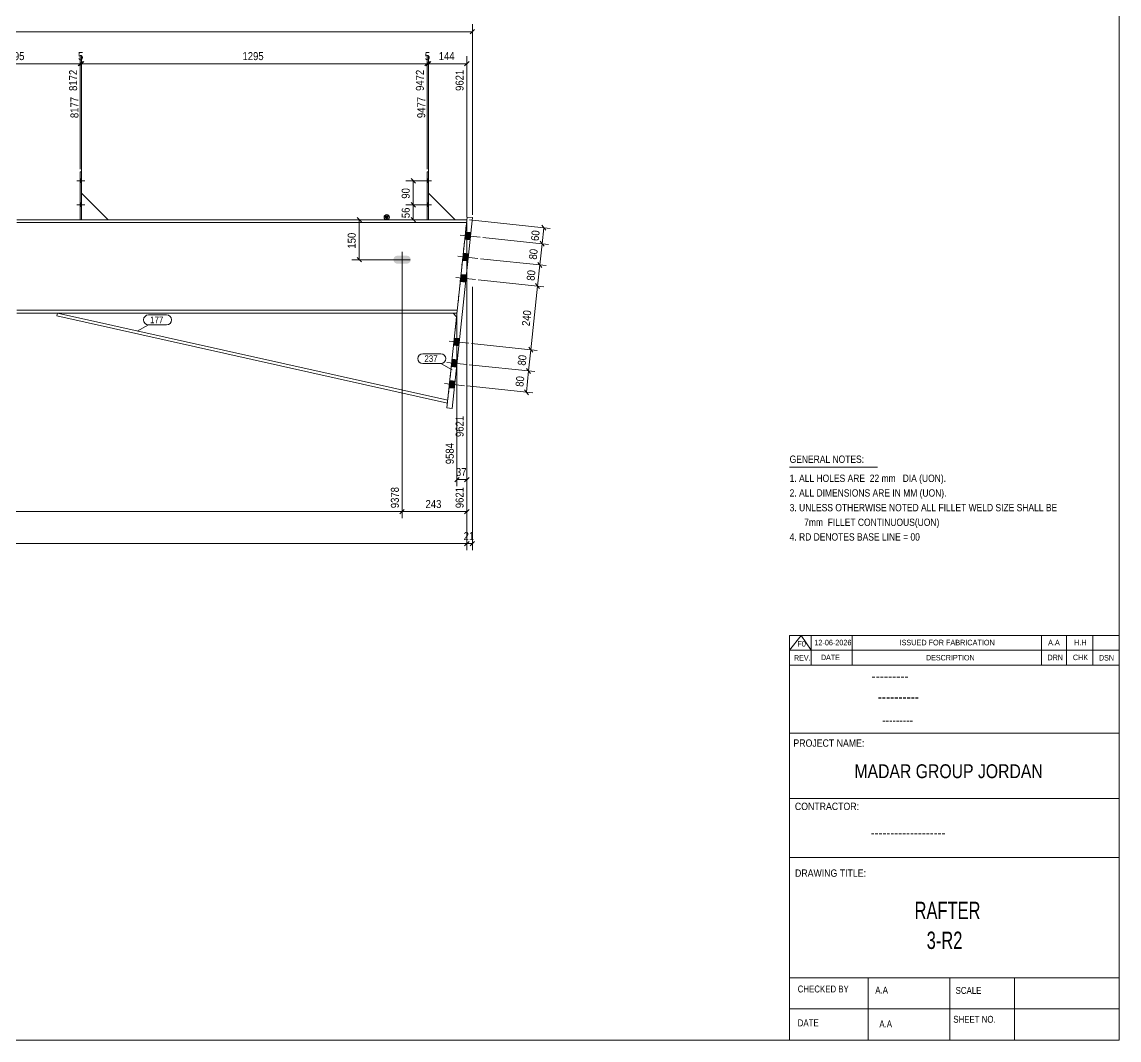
# Model space of a CAD drawing. Header units: millimetres. Extents: x 2 to 825, y 1 to 579.
# Drawn here: x 413.7 to 825, y 5 to 386.8 of the extents above; entities that cross this region are included whole.
import ezdxf

# ---------------------------------------------------------------- set-up
doc = ezdxf.new("R2010")
doc.units = ezdxf.units.MM
doc.linetypes.add('XKITLINE00', pattern=[0])
doc.linetypes.add('XKITLINE01', pattern=[4, 1, -1, 1, -1])
for name, color, linetype, lineweight in [('Bolt', 3, 'Continuous', 0), ('Dimensions', 7, 'Continuous', 0), ('DrawingSheet', 5, 'Continuous', 0), ('OtherObjectType', 7, 'Continuous', 0), ('Part', 2, 'Continuous', 0), ('PartMark', 7, 'Continuous', 0)]:
    doc.layers.add(name, color=color, linetype=linetype, lineweight=lineweight)
doc.styles.add('@ARIAL_UNICODE_MS_BOLD', font='ARIAL.TTF')
doc.styles.add('ARIAL', font='ARIAL.TTF')
doc.styles.add('ARIAL_NARROW', font='ARIALN.TTF')
doc.styles.add('COMIC_SANS_MS_BOLD', font='COMICBD.TTF')
doc.styles.add('SWIS721_EX_BT', font='ARIAL.TTF')
doc.styles.add('SWISSE', font='ARIAL.TTF')

# ---------------------------------------------------------------- blocks, each defined once
blk = doc.blocks.new('*A2')
at = {"layer": 'Bolt'}
blk.add_hatch(color=3, dxfattribs=at).paths.add_polyline_path([(553.06, 297.11), (552.95, 297.68), (553.06, 298.26), (553.38, 298.74), (553.87, 299.07), (554.45, 299.18), (557.95, 299.18), (558.52, 299.07), (559.01, 298.74), (559.33, 298.26), (559.45, 297.68), (559.33, 297.11), (559.01, 296.62), (558.52, 296.3), (557.95, 296.18), (554.45, 296.18), (553.87, 296.3), (553.38, 296.62)], flags=17)
at = {"layer": 'Bolt', "color": 3, "linetype": 'XKITLINE00', "lineweight": 0}
for p, q in [((556.2, 294.68), (556.2, 300.68)), ((559.2, 297.68), (553.2, 297.68))]:
    blk.add_line(p, q, dxfattribs=at)
blk = doc.blocks.new('*A4')
at = {"layer": 'Bolt'}
for points in [[(581.69, 305.16), (579.7, 305.37), (579.99, 308.06), (581.98, 307.85)], [(581.69, 305.16), (579.7, 305.37), (579.99, 308.06), (581.98, 307.85)], [(580.85, 297.21), (578.86, 297.42), (579.15, 300.1), (581.14, 299.89)], [(580.85, 297.21), (578.86, 297.42), (579.15, 300.1), (581.14, 299.89)], [(580.01, 289.25), (578.02, 289.46), (578.31, 292.15), (580.3, 291.94)], [(580.01, 289.25), (578.02, 289.46), (578.31, 292.15), (580.3, 291.94)], [(577.5, 265.38), (575.51, 265.59), (575.79, 268.28), (577.78, 268.07)], [(577.5, 265.38), (575.51, 265.59), (575.79, 268.28), (577.78, 268.07)], [(576.66, 257.43), (574.67, 257.64), (574.95, 260.32), (576.94, 260.11)], [(576.66, 257.43), (574.67, 257.64), (574.95, 260.32), (576.94, 260.11)], [(575.82, 249.47), (573.83, 249.68), (574.11, 252.37), (576.1, 252.16)], [(575.82, 249.47), (573.83, 249.68), (574.11, 252.37), (576.1, 252.16)]]:
    blk.add_hatch(color=3, dxfattribs=at).paths.add_polyline_path(points, flags=17)
at = {"layer": 'Bolt', "color": 3, "linetype": 'XKITLINE00', "lineweight": 0}
for p, q in [((585.46, 306.12), (578, 306.91)), ((585.46, 306.12), (578, 306.91)), ((581.69, 305.16), (579.7, 305.37)), ((581.69, 305.16), (579.7, 305.37)), ((581.98, 307.85), (579.99, 308.06)), ((581.98, 307.85), (579.99, 308.06)), ((584.62, 298.17), (577.17, 298.95)), ((584.62, 298.17), (577.17, 298.95)), ((580.85, 297.21), (578.86, 297.42)), ((580.85, 297.21), (578.86, 297.42)), ((581.14, 299.89), (579.15, 300.1)), ((581.14, 299.89), (579.15, 300.1)), ((580.3, 291.94), (578.31, 292.15)), ((580.3, 291.94), (578.31, 292.15)), ((583.79, 290.21), (576.33, 291)), ((583.79, 290.21), (576.33, 291)), ((580.01, 289.25), (578.02, 289.46)), ((580.01, 289.25), (578.02, 289.46)), ((577.78, 268.07), (575.79, 268.28)), ((577.78, 268.07), (575.79, 268.28)), ((581.27, 266.34), (573.81, 267.13)), ((581.27, 266.34), (573.81, 267.13)), ((577.5, 265.38), (575.51, 265.59)), ((577.5, 265.38), (575.51, 265.59)), ((580.43, 258.39), (572.97, 259.17)), ((580.43, 258.39), (572.97, 259.17)), ((576.94, 260.11), (574.95, 260.32)), ((576.94, 260.11), (574.95, 260.32)), ((576.66, 257.43), (574.67, 257.64)), ((576.66, 257.43), (574.67, 257.64)), ((579.59, 250.43), (572.13, 251.22)), ((579.59, 250.43), (572.13, 251.22)), ((576.1, 252.16), (574.11, 252.37)), ((576.1, 252.16), (574.11, 252.37)), ((575.82, 249.47), (573.83, 249.68)), ((575.82, 249.47), (573.83, 249.68))]:
    blk.add_line(p, q, dxfattribs=at)
blk = doc.blocks.new('*A6')
at = {"layer": 'Bolt'}
for points in [[(435.58, 327.98), (436.08, 327.98), (436.08, 326.58), (435.58, 326.58)], [(435.58, 327.98), (436.08, 327.98), (436.08, 326.58), (435.58, 326.58)], [(435.58, 318.98), (436.08, 318.98), (436.08, 317.58), (435.58, 317.58)], [(435.58, 318.98), (436.08, 318.98), (436.08, 317.58), (435.58, 317.58)]]:
    blk.add_hatch(color=3, dxfattribs=at).paths.add_polyline_path(points, flags=17)
at = {"layer": 'Bolt', "color": 3, "linetype": 'XKITLINE00', "lineweight": 0}
for p, q in [((437.24, 327.28), (434.24, 327.28)), ((437.24, 327.28), (434.24, 327.28)), ((436.08, 327.98), (435.58, 327.98)), ((436.08, 327.98), (435.58, 327.98)), ((436.08, 326.58), (435.58, 326.58)), ((436.08, 326.58), (435.58, 326.58)), ((437.24, 318.28), (434.24, 318.28)), ((437.24, 318.28), (434.24, 318.28)), ((436.08, 318.98), (435.58, 318.98)), ((436.08, 318.98), (435.58, 318.98)), ((436.08, 317.58), (435.58, 317.58)), ((436.08, 317.58), (435.58, 317.58))]:
    blk.add_line(p, q, dxfattribs=at)
blk = doc.blocks.new('*A8')
at = {"layer": 'Bolt'}
for points in [[(565.58, 327.98), (566.08, 327.98), (566.08, 326.58), (565.58, 326.58)], [(565.58, 327.98), (566.08, 327.98), (566.08, 326.58), (565.58, 326.58)], [(565.58, 318.98), (566.08, 318.98), (566.08, 317.58), (565.58, 317.58)], [(565.58, 318.98), (566.08, 318.98), (566.08, 317.58), (565.58, 317.58)]]:
    blk.add_hatch(color=3, dxfattribs=at).paths.add_polyline_path(points, flags=17)
at = {"layer": 'Bolt', "color": 3, "linetype": 'XKITLINE00', "lineweight": 0}
for p, q in [((567.24, 327.28), (564.24, 327.28)), ((567.24, 327.28), (564.24, 327.28)), ((566.08, 327.98), (565.58, 327.98)), ((566.08, 327.98), (565.58, 327.98)), ((566.08, 326.58), (565.58, 326.58)), ((566.08, 326.58), (565.58, 326.58)), ((567.24, 318.28), (564.24, 318.28)), ((567.24, 318.28), (564.24, 318.28)), ((566.08, 318.98), (565.58, 318.98)), ((566.08, 318.98), (565.58, 318.98)), ((566.08, 317.58), (565.58, 317.58)), ((566.08, 317.58), (565.58, 317.58))]:
    blk.add_line(p, q, dxfattribs=at)
blk = doc.blocks.new('*A13')
at = {"layer": 'Part'}
blk.add_hatch(color=2, dxfattribs=at).paths.add_polyline_path([(549.67, 314.08), (551.27, 314.08), (550.47, 312.68)], flags=17)
at = {"layer": 'Part', "color": 2, "linetype": 'XKITLINE00', "lineweight": 0}
for p, q in [((580.47, 312.68), (411.83, 312.68)), ((550.47, 312.68), (549.67, 314.08)), ((549.67, 314.08), (551.27, 314.08)), ((551.27, 314.08), (550.47, 312.68)), ((580.36, 311.58), (411.83, 311.58)), ((576.9, 278.78), (411.83, 278.78)), ((411.83, 277.68), (576.78, 277.68))]:
    blk.add_line(p, q, dxfattribs=at)
at = {"layer": 'Part', "color": 7, "linetype": 'XKITLINE01', "lineweight": 0}
blk.add_line((576.78, 277.68), (580.47, 312.68), dxfattribs=at)
at = {"layer": 'Part', "color": 2, "linetype": 'XKITLINE00', "lineweight": 0}
blk.add_circle((550.47, 313.58), 1, dxfattribs=at)
blk = doc.blocks.new('*A16')
at = {"layer": 'Part', "color": 2, "linetype": 'XKITLINE00', "lineweight": 0}
for p, q in [((580.58, 313.68), (573.03, 242.07)), ((575.02, 241.86), (582.57, 313.47)), ((582.57, 313.47), (580.58, 313.68)), ((573.03, 242.07), (575.02, 241.86))]:
    blk.add_line(p, q, dxfattribs=at)
blk = doc.blocks.new('*A17')
at = {"layer": 'Part', "color": 2, "linetype": 'XKITLINE00', "lineweight": 0}
for p, q in [((426.83, 276.61), (427.07, 277.68)), ((573.22, 243.87), (426.83, 276.61)), ((573.33, 244.97), (427.07, 277.68)), ((575.32, 277.68), (576.63, 276.23))]:
    blk.add_line(p, q, dxfattribs=at)
at = {"layer": 'Part', "color": 7, "linetype": 'XKITLINE01', "lineweight": 0}
for p, q in [((427.07, 277.68), (575.32, 277.68)), ((576.63, 276.23), (573.22, 243.87))]:
    blk.add_line(p, q, dxfattribs=at)
blk = doc.blocks.new('*A20')
at = {"layer": 'Part', "color": 2, "linetype": 'XKITLINE00', "lineweight": 0}
blk.add_line((446.08, 312.68), (436.08, 322.68), dxfattribs=at)
at = {"layer": 'Part', "color": 7, "linetype": 'XKITLINE01', "lineweight": 0}
for p, q in [((436.08, 322.68), (436.08, 312.68)), ((436.08, 312.68), (446.08, 312.68))]:
    blk.add_line(p, q, dxfattribs=at)
blk = doc.blocks.new('*A21')
at = {"layer": 'Part', "color": 2, "linetype": 'XKITLINE00', "lineweight": 0}
for p, q in [((435.58, 330.68), (436.08, 330.68)), ((435.58, 330.68), (435.58, 312.68)), ((436.08, 330.68), (436.08, 312.68))]:
    blk.add_line(p, q, dxfattribs=at)
at = {"layer": 'Part', "color": 7, "linetype": 'XKITLINE01', "lineweight": 0}
blk.add_line((436.08, 312.68), (435.58, 312.68), dxfattribs=at)
blk = doc.blocks.new('*A24')
at = {"layer": 'Part', "color": 2, "linetype": 'XKITLINE00', "lineweight": 0}
blk.add_line((576.08, 312.68), (566.08, 322.68), dxfattribs=at)
at = {"layer": 'Part', "color": 7, "linetype": 'XKITLINE01', "lineweight": 0}
for p, q in [((566.08, 322.68), (566.08, 312.68)), ((566.08, 312.68), (576.08, 312.68))]:
    blk.add_line(p, q, dxfattribs=at)
blk = doc.blocks.new('*A25')
at = {"layer": 'Part', "color": 2, "linetype": 'XKITLINE00', "lineweight": 0}
for p, q in [((566.08, 330.68), (565.58, 330.68)), ((565.58, 330.68), (565.58, 312.68)), ((566.08, 312.68), (566.08, 330.68))]:
    blk.add_line(p, q, dxfattribs=at)
at = {"layer": 'Part', "color": 7, "linetype": 'XKITLINE01', "lineweight": 0}
blk.add_line((565.58, 312.68), (566.08, 312.68), dxfattribs=at)
blk = doc.blocks.new('*A70')
at = {"layer": 'DrawingSheet', "color": 5, "linetype": 'XKITLINE00', "lineweight": 0}
for p, q in [((825, 5), (825, 579)), ((5, 5), (825, 5))]:
    blk.add_line(p, q, dxfattribs=at)
blk = doc.blocks.new('*A72')
at = {"layer": 'OtherObjectType', "color": 7, "linetype": 'XKITLINE00', "lineweight": 0}
blk.add_line((701.5, 219.82), (734.5, 219.82), dxfattribs=at)
at = {"layer": 'OtherObjectType', "color": 7, "style": 'ARIAL_NARROW', "width": 1.008832}
for s, p in [('GENERAL NOTES:', (701.5, 221.47)), ('1. ALL HOLES ARE  22 mm   DIA (UON).', (701.5, 214.32)), ('2. ALL DIMENSIONS ARE IN MM (UON).', (701.5, 208.82)), ('3. UNLESS OTHERWISE NOTED ALL FILLET WELD SIZE SHALL BE', (701.5, 203.32)), ('7mm  FILLET CONTINUOUS(UON)', (706.95, 197.82)), ('4. RD DENOTES BASE LINE = 00', (701.5, 192.32))]:
    blk.add_text(s, height=2.75, dxfattribs=at).set_placement(p)
blk = doc.blocks.new('*A73')
at = {"layer": 'OtherObjectType', "color": 7, "linetype": 'XKITLINE00', "lineweight": 0}
for p, q in [((701.5, 156.76), (825, 156.76)), ((701.5, 151.21), (705.82, 156.76)), ((701.5, 151.21), (701.5, 156.76)), ((705.82, 156.76), (709.53, 151.21)), ((709.53, 151.21), (709.53, 156.76)), ((724.97, 151.21), (724.97, 156.76)), ((795.98, 151.21), (795.98, 156.76)), ((805.24, 151.21), (805.24, 156.76)), ((815.12, 151.21), (815.12, 156.76)), ((825, 151.21), (825, 156.76)), ((701.5, 151.21), (825, 151.21)), ((701.5, 145.65), (701.5, 151.21)), ((705.21, 151.21), (825, 151.21)), ((709.53, 145.65), (709.53, 151.21)), ((724.97, 145.65), (724.97, 151.21)), ((795.98, 145.65), (795.98, 151.21)), ((805.24, 145.65), (805.24, 151.21)), ((815.12, 145.65), (815.12, 151.21)), ((825, 145.65), (825, 151.21))]:
    blk.add_line(p, q, dxfattribs=at)
at = {"layer": 'OtherObjectType', "color": 7, "style": 'ARIAL_NARROW'}
for s, height, width, p in [('F0', 2.058, 1.008832, (704.4, 152.59)), ('12-06-2026', 2.058, 1.008832, (710.76, 153.06)), ('ISSUED FOR FABRICATION', 2.0583, 1.008832, (742.71, 153.06)), ('A.A', 2.058, 1.008832, (798.4, 153.06)), ('H.H', 2.058, 1.008832, (808.13, 153.06)), ('REV.', 2.058, 0.907949, (703.13, 147.31)), ('DATE', 2.058, 0.907949, (713.23, 147.5)), ('DESCRIPTION', 2.0583, 0.907949, (752.61, 147.39)), ('DRN', 2.058, 0.907949, (798.17, 147.47)), ('CHK', 2.058, 0.907949, (807.72, 147.5)), ('DSN', 2.058, 0.907949, (817.47, 147.35))]:
    blk.add_text(s, height=height, dxfattribs=dict(at, width=width)).set_placement(p)
blk = doc.blocks.new('*A75')
at = {"layer": 'OtherObjectType', "color": 2, "linetype": 'XKITLINE00', "lineweight": 0}
for p, q in [((701.5, 145.65), (825, 145.65)), ((701.5, 5), (701.5, 145.64)), ((824.98, 145.64), (825, 5)), ((825, 120.14), (701.5, 120.14)), ((701.5, 95.63), (825, 95.63)), ((825, 73.49), (701.5, 73.49)), ((825, 28.4), (701.5, 28.4)), ((730.94, 28.4), (730.94, 5)), ((761.62, 5), (761.62, 28.4)), ((785.75, 5), (785.75, 28.4)), ((825, 16.7), (701.5, 16.7)), ((825, 5), (701.5, 5))]:
    blk.add_line(p, q, dxfattribs=at)
at = {"layer": 'OtherObjectType', "color": 4, "style": '@ARIAL_UNICODE_MS_BOLD', "width": 0.85}
blk.add_text('---------', height=3.9, dxfattribs=at).set_placement((732.23, 139.59))
at = {"layer": 'OtherObjectType', "color": 7, "style": 'ARIAL', "width": 0.85}
for s, height, p in [('----------', 3.9, (734.56, 131.77)), ('---------', 3.25, (736.21, 123.31))]:
    blk.add_text(s, height=height, dxfattribs=at).set_placement(p)
at = {"layer": 'OtherObjectType', "color": 3, "width": 0.85}
for s, style, p in [('PROJECT NAME:', 'SWIS721_EX_BT', (702.92, 115.01)), ('CONTRACTOR:', 'SWISSE', (703.47, 91.27)), ('DRAWING TITLE:', 'SWIS721_EX_BT', (703.53, 66.24))]:
    blk.add_text(s, height=2.7618, dxfattribs=dict(at, style=style)).set_placement(p)
at = {"layer": 'OtherObjectType', "color": 7, "width": 0.85}
for s, height, p in [('MADAR GROUP JORDAN', 5.2, (725.79, 103.23)), ('CHECKED BY', 2.592, (704.53, 22.86)), ('A.A', 2.592, (733.61, 22.45)), ('SCALE', 2.592, (763.74, 22.33)), ('DATE', 2.592, (704.54, 10.16)), ('A.A', 2.592, (735.14, 9.76)), ('SHEET NO.', 2.592, (762.87, 11.49))]:
    blk.add_text(s, height=height, dxfattribs=at).set_placement(p)
at = {"layer": 'OtherObjectType', "color": 1}
for s, height, style, width, p in [('-------------------', 3.9, 'COMIC_SANS_MS_BOLD', 0.85, (731.87, 80.86)), ('RAFTER', 6.5, 'ARIAL', 0.68, (748.34, 50.37)), ('3-R2', 6.5, 'ARIAL', 0.68, (752.88, 39.17))]:
    blk.add_text(s, height=height, dxfattribs=dict(at, style=style, width=width)).set_placement(p)
blk = doc.blocks.new('*A78')
at = {"layer": 'Dimensions', "color": 7, "linetype": 'XKITLINE00', "lineweight": 0}
for p, q in [((46.97, 383.18), (582.57, 383.18)), ((583.42, 384.03), (581.72, 382.33)), ((582.57, 314.47), (582.57, 386.03))]:
    blk.add_line(p, q, dxfattribs=at)
at = {"layer": 'Dimensions', "color": 3}
blk.add_point((582.57, 383.18), dxfattribs=at)
blk = doc.blocks.new('*A81')
at = {"layer": 'Dimensions', "color": 7, "linetype": 'XKITLINE00', "lineweight": 0}
for p, q in [((579.47, 312.68), (537.32, 312.68)), ((539.32, 313.53), (541.02, 311.83)), ((540.17, 297.68), (540.17, 312.68)), ((555.2, 297.68), (537.32, 297.68)), ((539.32, 298.53), (541.02, 296.83))]:
    blk.add_line(p, q, dxfattribs=at)
at = {"layer": 'Dimensions', "color": 3}
for p in [(540.17, 312.68), (540.17, 297.68)]:
    blk.add_point(p, dxfattribs=at)
at = {"layer": 'Dimensions', "color": 3, "style": 'ARIAL', "width": 0.85}
blk.add_text('150', height=3, rotation=90.0002, dxfattribs=at).set_placement((538.82, 301.84))
blk = doc.blocks.new('*A83')
at = {"layer": 'Dimensions', "color": 7, "linetype": 'XKITLINE00', "lineweight": 0}
for p, q in [((580.47, 311.68), (580.47, 212.78)), ((576.78, 276.68), (576.78, 212.78)), ((577.63, 216.03), (575.93, 214.33)), ((576.78, 215.18), (580.47, 215.18)), ((581.32, 216.03), (579.63, 214.33))]:
    blk.add_line(p, q, dxfattribs=at)
at = {"layer": 'Dimensions', "color": 3}
for p in [(576.78, 215.18), (580.47, 215.18)]:
    blk.add_point(p, dxfattribs=at)
at = {"layer": 'Dimensions', "color": 3, "style": 'ARIAL', "width": 0.85}
for s, p in [('9621', (579.27, 231.18)), ('9584', (575.58, 220.98))]:
    blk.add_text(s, height=3, rotation=90.0002, dxfattribs=at).set_placement(p)
blk.add_text('37', height=3, dxfattribs=at).set_placement((576.4, 216.53))
blk = doc.blocks.new('*A86')
at = {"layer": 'PartMark', "color": 7, "linetype": 'XKITLINE00', "lineweight": 0}
for p, q in [((563.97, 262.43), (570.73, 262.43)), ((563.97, 258.73), (570.73, 258.73)), ((574.97, 256.33), (570.73, 258.73))]:
    blk.add_line(p, q, dxfattribs=at)
for centre, start, end in [((563.97, 260.58), 90, 270), ((570.73, 260.58), 270, 90)]:
    blk.add_arc(centre, 1.85, start, end, dxfattribs=at)
at = {"layer": 'PartMark', "color": 3, "style": 'ARIAL', "width": 0.85}
blk.add_text('237', height=2.5, dxfattribs=at).set_placement((564.57, 259.33))
blk = doc.blocks.new('*A87')
at = {"layer": 'PartMark', "color": 7, "linetype": 'XKITLINE00', "lineweight": 0}
for p, q in [((461.15, 276.96), (467.91, 276.96)), ((456.9, 270.87), (461.15, 273.26)), ((461.15, 273.26), (467.91, 273.26))]:
    blk.add_line(p, q, dxfattribs=at)
for centre, start, end in [((461.15, 275.11), 90, 270), ((467.91, 275.11), 270, 90)]:
    blk.add_arc(centre, 1.85, start, end, dxfattribs=at)
at = {"layer": 'PartMark', "color": 3, "style": 'ARIAL', "width": 0.85}
blk.add_text('177', height=2.5, dxfattribs=at).set_placement((461.75, 273.86))
blk = doc.blocks.new('*A103')
at = {"layer": 'Dimensions', "color": 7, "linetype": 'XKITLINE00', "lineweight": 0}
for p, q in [((580.47, 311.68), (580.47, 188.78)), ((52.72, 191.18), (580.47, 191.18)), ((581.32, 192.03), (579.63, 190.33))]:
    blk.add_line(p, q, dxfattribs=at)
at = {"layer": 'Dimensions', "color": 3}
blk.add_point((580.47, 191.18), dxfattribs=at)
blk = doc.blocks.new('*A104')
at = {"layer": 'Dimensions', "color": 7, "linetype": 'XKITLINE00', "lineweight": 0}
for p, q in [((580.47, 311.68), (580.47, 188.78)), ((582.57, 287.53), (582.57, 188.78)), ((581.32, 192.03), (579.63, 190.33)), ((580.47, 191.18), (582.57, 191.18)), ((583.42, 192.03), (581.72, 190.33))]:
    blk.add_line(p, q, dxfattribs=at)
at = {"layer": 'Dimensions', "color": 3}
for p in [(580.47, 191.18), (582.57, 191.18)]:
    blk.add_point(p, dxfattribs=at)
at = {"layer": 'Dimensions', "color": 3, "style": 'ARIAL', "width": 0.85}
blk.add_text('21', height=3, dxfattribs=at).set_placement((579.3, 192.53))
blk = doc.blocks.new('*A106')
at = {"layer": 'Dimensions', "color": 7, "linetype": 'XKITLINE00', "lineweight": 0}
for p, q in [((556.2, 296.68), (556.2, 200.78)), ((80.02, 203.18), (556.2, 203.18)), ((557.04, 204.03), (555.35, 202.33))]:
    blk.add_line(p, q, dxfattribs=at)
at = {"layer": 'Dimensions', "color": 3}
blk.add_point((556.2, 203.18), dxfattribs=at)
at = {"layer": 'Dimensions', "color": 3, "style": 'ARIAL', "width": 0.85}
blk.add_text('9378', height=3, rotation=90.0002, dxfattribs=at).set_placement((555, 204.48))
blk = doc.blocks.new('*A107')
at = {"layer": 'Dimensions', "color": 7, "linetype": 'XKITLINE00', "lineweight": 0}
for p, q in [((580.47, 311.68), (580.47, 200.78)), ((556.2, 296.68), (556.2, 200.78)), ((557.04, 204.03), (555.35, 202.33)), ((556.2, 203.18), (580.47, 203.18)), ((581.32, 204.03), (579.63, 202.33))]:
    blk.add_line(p, q, dxfattribs=at)
at = {"layer": 'Dimensions', "color": 3}
for p in [(556.2, 203.18), (580.47, 203.18)]:
    blk.add_point(p, dxfattribs=at)
at = {"layer": 'Dimensions', "color": 3, "style": 'ARIAL', "width": 0.85}
blk.add_text('9621', height=3, rotation=90.0002, dxfattribs=at).set_placement((579.27, 204.48))
blk.add_text('243', height=3, dxfattribs=at).set_placement((565, 204.53))
blk = doc.blocks.new('*A120')
at = {"layer": 'Dimensions', "color": 7, "linetype": 'XKITLINE00', "lineweight": 0}
for p, q in [((387.58, 372.03), (385.88, 370.33)), ((386.73, 323.68), (386.73, 374.03)), ((386.73, 371.18), (435.58, 371.18)), ((436.43, 372.03), (434.74, 370.33)), ((435.58, 331.68), (435.58, 374.03))]:
    blk.add_line(p, q, dxfattribs=at)
at = {"layer": 'Dimensions', "color": 3}
for p in [(386.73, 371.18), (435.58, 371.18)]:
    blk.add_point(p, dxfattribs=at)
at = {"layer": 'Dimensions', "color": 3, "style": 'ARIAL', "width": 0.85}
blk.add_text('1295', height=3, dxfattribs=at).set_placement((406.71, 372.53))
blk.add_text('8172', height=3, rotation=90.0002, dxfattribs=at).set_placement((434.38, 360.98))
blk = doc.blocks.new('*A121')
at = {"layer": 'Dimensions', "color": 7, "linetype": 'XKITLINE00', "lineweight": 0}
for p, q in [((436.43, 372.03), (434.74, 370.33)), ((436.93, 372.03), (435.24, 370.33)), ((435.58, 331.68), (435.58, 374.03)), ((435.58, 371.18), (436.08, 371.18)), ((436.08, 323.68), (436.08, 374.03))]:
    blk.add_line(p, q, dxfattribs=at)
at = {"layer": 'Dimensions', "color": 3}
for p in [(435.58, 371.18), (436.08, 371.18)]:
    blk.add_point(p, dxfattribs=at)
at = {"layer": 'Dimensions', "color": 3, "style": 'ARIAL', "width": 0.85}
blk.add_text('5', height=3, dxfattribs=at).set_placement((434.72, 372.53))
blk.add_text('8177', height=3, rotation=90.0002, dxfattribs=at).set_placement((434.88, 350.78))
blk = doc.blocks.new('*A122')
at = {"layer": 'Dimensions', "color": 7, "linetype": 'XKITLINE00', "lineweight": 0}
for p, q in [((436.93, 372.03), (435.24, 370.33)), ((436.08, 323.68), (436.08, 374.03)), ((436.08, 371.18), (565.58, 371.18)), ((566.43, 372.03), (564.74, 370.33)), ((565.58, 331.68), (565.58, 374.03))]:
    blk.add_line(p, q, dxfattribs=at)
at = {"layer": 'Dimensions', "color": 3}
for p in [(436.08, 371.18), (565.58, 371.18)]:
    blk.add_point(p, dxfattribs=at)
at = {"layer": 'Dimensions', "color": 3, "style": 'ARIAL', "width": 0.85}
blk.add_text('1295', height=3, dxfattribs=at).set_placement((496.38, 372.53))
blk.add_text('9472', height=3, rotation=90.0002, dxfattribs=at).set_placement((564.38, 360.98))
blk = doc.blocks.new('*A123')
at = {"layer": 'Dimensions', "color": 7, "linetype": 'XKITLINE00', "lineweight": 0}
for p, q in [((566.43, 372.03), (564.74, 370.33)), ((566.93, 372.03), (565.24, 370.33)), ((565.58, 331.68), (565.58, 374.03)), ((565.58, 371.18), (566.08, 371.18)), ((566.08, 323.68), (566.08, 374.03))]:
    blk.add_line(p, q, dxfattribs=at)
at = {"layer": 'Dimensions', "color": 3}
for p in [(565.58, 371.18), (566.08, 371.18)]:
    blk.add_point(p, dxfattribs=at)
at = {"layer": 'Dimensions', "color": 3, "style": 'ARIAL', "width": 0.85}
blk.add_text('5', height=3, dxfattribs=at).set_placement((564.72, 372.53))
blk.add_text('9477', height=3, rotation=90.0002, dxfattribs=at).set_placement((564.88, 350.78))
blk = doc.blocks.new('*A124')
at = {"layer": 'Dimensions', "color": 7, "linetype": 'XKITLINE00', "lineweight": 0}
for p, q in [((566.93, 372.03), (565.24, 370.33)), ((566.08, 323.68), (566.08, 374.03)), ((566.08, 371.18), (580.47, 371.18)), ((581.32, 372.03), (579.63, 370.33)), ((580.47, 313.68), (580.47, 374.03))]:
    blk.add_line(p, q, dxfattribs=at)
at = {"layer": 'Dimensions', "color": 3}
for p in [(566.08, 371.18), (580.47, 371.18)]:
    blk.add_point(p, dxfattribs=at)
at = {"layer": 'Dimensions', "color": 3, "style": 'ARIAL', "width": 0.85}
blk.add_text('144', height=3, dxfattribs=at).set_placement((569.94, 372.53))
blk.add_text('9621', height=3, rotation=90.0002, dxfattribs=at).set_placement((579.27, 360.98))
blk = doc.blocks.new('*A125')
at = {"layer": 'Dimensions', "color": 7, "linetype": 'XKITLINE00', "lineweight": 0}
for p, q in [((581.42, 258.28), (606.03, 255.69)), ((602.8, 247.98), (603.64, 255.94)), ((602.89, 256.87), (604.4, 255.01)), ((580.58, 250.33), (605.19, 247.73)), ((602.05, 248.92), (603.56, 247.05))]:
    blk.add_line(p, q, dxfattribs=at)
at = {"layer": 'Dimensions', "color": 3}
for p in [(603.64, 255.94), (602.8, 247.98)]:
    blk.add_point(p, dxfattribs=at)
at = {"layer": 'Dimensions', "color": 3, "style": 'ARIAL', "width": 0.85}
blk.add_text('80', height=3, rotation=83.9784, dxfattribs=at).set_placement((601.65, 249.89))
blk = doc.blocks.new('*A126')
at = {"layer": 'Dimensions', "color": 7, "linetype": 'XKITLINE00', "lineweight": 0}
for p, q in [((582.26, 266.24), (606.87, 263.64)), ((603.64, 255.94), (604.48, 263.89)), ((603.73, 264.83), (605.24, 262.96)), ((581.42, 258.28), (606.03, 255.69)), ((602.89, 256.87), (604.4, 255.01))]:
    blk.add_line(p, q, dxfattribs=at)
at = {"layer": 'Dimensions', "color": 3}
for p in [(604.48, 263.89), (603.64, 255.94)]:
    blk.add_point(p, dxfattribs=at)
at = {"layer": 'Dimensions', "color": 3, "style": 'ARIAL', "width": 0.85}
blk.add_text('80', height=3, rotation=83.9784, dxfattribs=at).set_placement((602.49, 257.85))
blk = doc.blocks.new('*A127')
at = {"layer": 'Dimensions', "color": 7, "linetype": 'XKITLINE00', "lineweight": 0}
for p, q in [((584.78, 290.11), (609.38, 287.51)), ((606.24, 288.7), (607.75, 286.83)), ((604.48, 263.89), (607, 287.76)), ((582.26, 266.24), (606.87, 263.64)), ((603.73, 264.83), (605.24, 262.96))]:
    blk.add_line(p, q, dxfattribs=at)
at = {"layer": 'Dimensions', "color": 3}
for p in [(607, 287.76), (604.48, 263.89)]:
    blk.add_point(p, dxfattribs=at)
at = {"layer": 'Dimensions', "color": 3, "style": 'ARIAL', "width": 0.85}
blk.add_text('240', height=3, rotation=83.9784, dxfattribs=at).set_placement((604.05, 272.65))
blk = doc.blocks.new('*A128')
at = {"layer": 'Dimensions', "color": 7, "linetype": 'XKITLINE00', "lineweight": 0}
for p, q in [((585.62, 298.06), (610.22, 295.47)), ((607.08, 296.65), (608.59, 294.79)), ((607, 287.76), (607.84, 295.72)), ((584.78, 290.11), (609.38, 287.51)), ((606.24, 288.7), (607.75, 286.83))]:
    blk.add_line(p, q, dxfattribs=at)
at = {"layer": 'Dimensions', "color": 3}
for p in [(607.84, 295.72), (607, 287.76)]:
    blk.add_point(p, dxfattribs=at)
at = {"layer": 'Dimensions', "color": 3, "style": 'ARIAL', "width": 0.85}
blk.add_text('80', height=3, rotation=83.9784, dxfattribs=at).set_placement((605.84, 289.67))
blk = doc.blocks.new('*A129')
at = {"layer": 'Dimensions', "color": 7, "linetype": 'XKITLINE00', "lineweight": 0}
for p, q in [((586.46, 306.02), (611.06, 303.42)), ((607.92, 304.61), (609.43, 302.74)), ((607.84, 295.72), (608.68, 303.67)), ((585.62, 298.06), (610.22, 295.47)), ((607.08, 296.65), (608.59, 294.79))]:
    blk.add_line(p, q, dxfattribs=at)
at = {"layer": 'Dimensions', "color": 3}
for p in [(608.68, 303.67), (607.84, 295.72)]:
    blk.add_point(p, dxfattribs=at)
at = {"layer": 'Dimensions', "color": 3, "style": 'ARIAL', "width": 0.85}
blk.add_text('80', height=3, rotation=83.9784, dxfattribs=at).set_placement((606.68, 297.62))
blk = doc.blocks.new('*A130')
at = {"layer": 'Dimensions', "color": 7, "linetype": 'XKITLINE00', "lineweight": 0}
for p, q in [((581.47, 312.58), (611.69, 309.39)), ((608.55, 310.57), (610.06, 308.71)), ((608.68, 303.67), (609.31, 309.64)), ((586.46, 306.02), (611.06, 303.42)), ((607.92, 304.61), (609.43, 302.74))]:
    blk.add_line(p, q, dxfattribs=at)
at = {"layer": 'Dimensions', "color": 3}
for p in [(609.31, 309.64), (608.68, 303.67)]:
    blk.add_point(p, dxfattribs=at)
at = {"layer": 'Dimensions', "color": 3, "style": 'ARIAL', "width": 0.85}
blk.add_text('60', height=3, rotation=83.9784, dxfattribs=at).set_placement((607.42, 304.59))
blk = doc.blocks.new('*A131')
at = {"layer": 'Dimensions', "color": 7, "linetype": 'XKITLINE00', "lineweight": 0}
for p, q in [((566.24, 318.28), (557.56, 318.28)), ((559.56, 319.13), (561.26, 317.43)), ((560.41, 312.68), (560.41, 318.28)), ((579.47, 312.68), (557.56, 312.68)), ((559.56, 313.53), (561.26, 311.83))]:
    blk.add_line(p, q, dxfattribs=at)
at = {"layer": 'Dimensions', "color": 3}
for p in [(560.41, 318.28), (560.41, 312.68)]:
    blk.add_point(p, dxfattribs=at)
at = {"layer": 'Dimensions', "color": 3, "style": 'ARIAL', "width": 0.85}
blk.add_text('56', height=3, rotation=90.0002, dxfattribs=at).set_placement((559.06, 313.26))
blk = doc.blocks.new('*A132')
at = {"layer": 'Dimensions', "color": 7, "linetype": 'XKITLINE00', "lineweight": 0}
for p, q in [((566.24, 327.28), (557.56, 327.28)), ((559.56, 328.13), (561.26, 326.43)), ((560.41, 318.28), (560.41, 327.28)), ((566.24, 318.28), (557.56, 318.28)), ((559.56, 319.13), (561.26, 317.43))]:
    blk.add_line(p, q, dxfattribs=at)
at = {"layer": 'Dimensions', "color": 3}
for p in [(560.41, 327.28), (560.41, 318.28)]:
    blk.add_point(p, dxfattribs=at)
at = {"layer": 'Dimensions', "color": 3, "style": 'ARIAL', "width": 0.85}
blk.add_text('90', height=3, rotation=90.0002, dxfattribs=at).set_placement((559.06, 320.56))

msp = doc.modelspace()

# ---------------------------------------------------------------- block references
at = {"lineweight": 0}
for name in ['*A70', '*A78', '*A120', '*A121', '*A122', '*A123', '*A124', '*A21', '*A25', '*A6', '*A132', '*A8', '*A20', '*A24', '*A131', '*A81', '*A16', '*A103', '*A107', '*A83', '*A104', '*A130', '*A4', '*A129', '*A2', '*A106', '*A128', '*A127', '*A17', '*A87', '*A126', '*A86', '*A125', '*A72', '*A73', '*A75']:
    msp.add_blockref(name, (0, 0), dxfattribs=at)
at = {"layer": 'Part', "lineweight": 0}
msp.add_blockref('*A13', (0, 0), dxfattribs=at)

doc.saveas('drawing.dxf')
